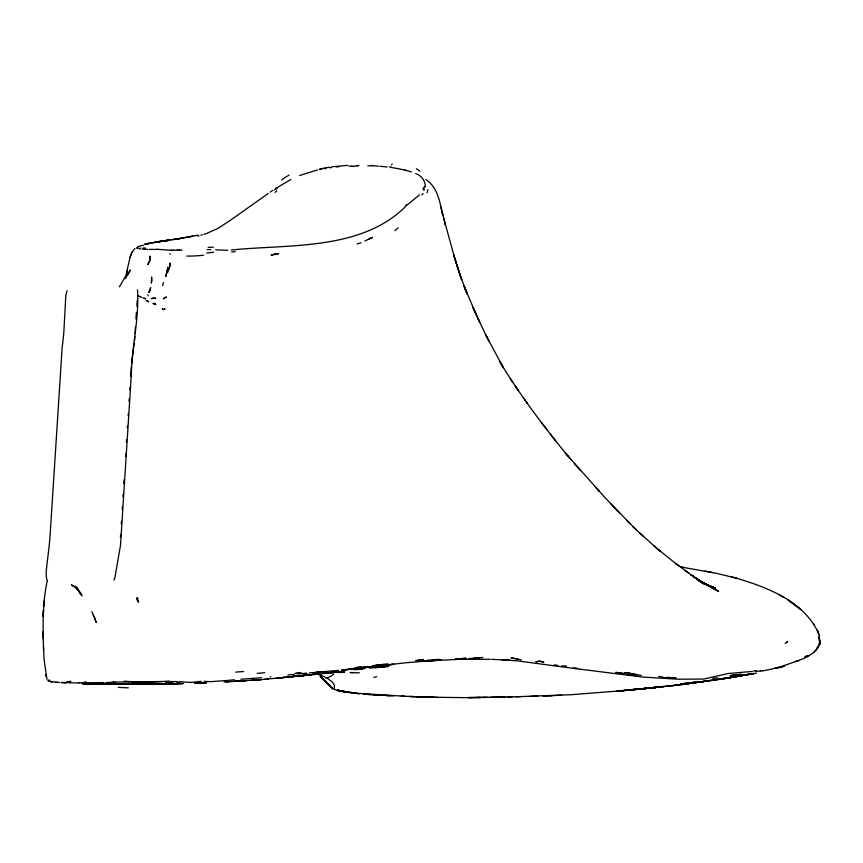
<?xml version="1.0" encoding="UTF-8"?>
<svg xmlns="http://www.w3.org/2000/svg" width="863" height="863" viewBox="0 0 863 863"><rect width="100%" height="100%" fill="white"/><g stroke="black" fill="none" stroke-linecap="round" stroke-linejoin="round"><path stroke-width="1.29" d="M43.614 650.788C42.783 627.541 42.395 603.992 47.141 581.09M762.655 670.875C776.797 668.588 790.303 663.528 803.669 658.555C810.551 655.211 820.842 649.354 819.419 640.411M819.375 638.685L819.332 637.822M819.688 643.949L819.828 641.845L819.58 644.467M425.276 187.034C425.47 180.928 421.457 175.48 415.653 173.592M121.305 523.981L121.456 521.317M130.755 376.344L131.327 366.991M135.459 326.786L135.081 333.247M147.875 294.822L148.08 295.847M819.667 644.176L819.721 643.291M122.179 509.213L122.352 506.527M122.988 496.7L123.15 494.186M123.819 483.614L124.056 479.828M125.556 456.398L125.707 454.024M128.134 415.718L128.263 413.701M120.432 537.325L120.626 534.402M135.912 319.062L136.376 312.417M129.051 401.381L129.234 398.706M819.483 639.688L819.677 643.194M127.314 427.962L127.487 425.567M129.871 389.828L130.043 387.455M136.85 306.279L137.163 301.122A8.123 7.238 -68 0 0 137.131 300.648M134.855 336.451L134.423 340.863M817.293 648.48L817.703 646.754M43.754 606.473L44.326 599.893M131.608 363.539L134.056 343.474M169.288 268.512L170.281 263.01L169.321 268.501L167.584 272.579M459.159 658.739L455.621 659.095M126.44 272.848L130.065 257.411L131.953 252.363L134.973 248.415M126.009 275.524L127.055 271.176L126.591 272.956M543.636 662.288L540.152 661.144L535.804 661.759L539.99 661.231L543.679 662.137M149.666 291.219L150.669 287.67L148.911 292.568L150.108 289.601M740.853 674.402L730.022 675.61L737.509 674.478M795.211 661.662L797.013 661.058M162.654 285.437L163.506 282.568M126.3 274.477L127.487 271.198M130.065 257.411L131.068 254.65M125.545 276.333L119.385 286.85M438.005 660.292L434.596 660.368L441.446 660.076L430.864 660.756L458.275 659.386L490.141 659.235M132.309 251.748L132.115 252.19M807.175 656.786L808.426 655.977M128.004 274.369L130.227 270.097L125.469 278.566M67.131 290.734L65.847 294.919L63.819 332.492A324.024 288.555 -68 0 1 62.158 347.314L50.248 532.946A252.988 225.265 -68 0 1 48.975 547.498L46.246 570.637A46.106 41.057 -68 0 0 46.419 577.649L47.217 580.605M113.84 580.109L114.013 579.828A14.649 13.042 -68 0 0 114.79 578.178L120.518 545.243L131.262 375.826A259.806 231.349 -68 0 1 132.104 360.303A231.629 206.257 -68 0 1 133.182 349.968C135.437 330.173 138.781 309.655 137.487 289.882M816.948 648.081L819.17 644.931M817.574 647.272L818.221 646.387M424.423 189.429L423.798 190.335M786.7 642.73L787.8 641.317L785.147 643.377M405.675 206.473C360.756 250.885 289.256 244.056 231.306 250M815.179 650.67L815.966 649.871M407.002 205.081L419.494 194.865M813.399 652.59L814.197 651.813M394.887 230.669L398.21 227.886M432.223 659.936L439.105 659.235M270.238 192.104L272.773 190.324M268.145 193.539L230.971 219.871A45.2 2.438 -28.2 0 0 229.687 220.734L217.843 228.447L206.753 233.409M275.545 188.544L290.745 179.526M372.223 237.401L364.855 241.004M368.577 239.375L372.255 237.53M137.249 248.005A10.334 0.82 -22.7 0 1 136.818 248.005L137.756 246.71L141.025 245.664M777.671 667.886L780.152 667.379M299.612 175.534L315.416 170.54M70.917 681.166L66.419 682.396L68.652 682.137M82.708 683.129L85.804 682.007L82.514 683.151M203.851 234.337L205.89 233.668M152.535 298.35L151.338 298.641L153.754 297.983M141.435 245.545L143.614 245.437M198.954 235.75L197.94 236.041M796.991 661.112L798.685 660.616M357.099 243.895L361.079 242.773M202.255 234.822L200.852 235.189M144.628 244.348L148.792 243.388L145.966 244.002M372.341 666.409L376.656 665.341M733.615 675.308L737.293 674.78M316.074 170.378L317.778 169.989M145.642 244.089L149.579 243.29L146.645 243.798L147.702 243.603M144.606 244.251L168.522 240.238L154.757 242.352L160.745 241.284M145.933 300.831L146.969 300.615L148.63 301.867L146.98 300.561M319.871 169.536L321.554 169.191M319.644 168.997L329.342 167.131M775.082 668.372L777.768 667.843M740.551 675.707L743.906 675.049L736.97 676.376M155.103 242.169L150.637 242.988M179.45 238.609L182.891 237.994L176.796 239.062L197.886 235.211M747.682 674.596L753.356 673.539L726.29 678.253L735.848 676.7M721.91 678.998L751.101 673.96L732.46 677.185M742.04 675.546L748.426 674.424M735.265 676.721L753.992 673.507L698.868 682.223L723.41 678.76M749.818 674.197L718.35 679.559M189.526 236.786L192.751 236.214L183.344 237.875M469.062 658.523L475.761 658.318L468.663 658.987L472.029 658.879M730.551 677.552L737.843 676.29M324.057 168.738L325.977 168.425M171.618 239.709L177.347 238.965L161.543 241.23L164.855 240.712M726.29 678.253L733.798 677.002M751.63 673.917L756.614 673.086M723.27 678.782L726.171 678.296M179.536 238.576L174.477 239.331M717.358 679.71L686.02 683.852M722.655 678.825L729.548 677.725M724.693 678.491L731.328 677.433M356.904 667.261L361.155 666.592M158.134 241.759L169.579 240.324L163.7 240.885L167.325 240.518M295.211 673.367L301.004 672.514M384.251 664.413L372.794 665.761L387.972 663.798M626.894 690.238L621.77 690.724L669.71 685.977L708.491 680.799L701.058 681.824M671.986 685.697L703.216 681.522M679.267 684.844L676.786 685.125L695.071 682.644M375.135 666.516L379.267 665.923M164.445 240.745L169.59 240.022L166.656 240.421M685.61 683.992L690.066 683.367M462.536 658.534L458.868 659.052L465.891 658.48M689.969 683.377L699.364 682.072L680.939 684.478M329.893 167.843L331.219 167.659M475.772 658.21L482.827 657.444M137.185 248.026L139.105 248.264M687.919 683.669L681.241 684.575L683.539 684.305M462.665 658.393L465.998 658.34L455.718 658.965M698.868 682.223L700.95 681.953L688.35 683.561M428.922 660.195L421.532 661.382L432.277 659.904M479.202 657.757L472.201 658.663L475.761 658.318M162.417 241.176L158.576 241.651L161.726 241.273M341.705 670.022L406.376 662.708L438.048 660.152M372.212 666.538L363.474 667.811L372.233 666.506L364.218 667.39M378.63 667.11L385.071 666.355M380.292 666.926L388.501 665.966M423.862 661.49L430.713 660.821L427.379 661.036M639.375 689.041L674.607 685.395M712.87 678.394L717.487 677.865M336.667 166.969L338.965 166.721M318.016 672.148L338.404 670.389M329.504 672.87L337.271 672.007M287.886 675.017L294.229 674.327M326.926 673.205L314.24 674.445L319.472 673.949M667.013 686.268L669.71 685.977M317.357 672.223L309.224 672.935M169.482 681.08L143.463 682.644L124.218 681.166M227.368 680.443L223.539 680.778A33.193 32.47 -2.4 0 1 221.424 680.885L212.568 681.5A18.921 17.789 -18 0 1 210.723 681.662L204.164 681.349M264.736 679.31L311.252 674.758L298.717 675.934L307.767 675.093M657.11 687.272L649.774 688.048L662.288 686.808L642.892 688.717M228.134 680.357L234.305 679.774M282.967 677.638L302.514 675.589M651.285 687.908L643.755 688.631L655.826 687.455L640.896 688.911M330.766 672.245L334.164 671.899M289.267 676.732L305.114 675.351L293.571 676.495M652.363 687.779L647.584 688.264L653.086 687.757M639.116 689.116L646.732 688.34L632.083 689.774L640.184 688.998M288.08 676.862L295.265 676.139M291.316 676.754L286.387 677.25L295.534 676.333M331.511 166.85L347.552 165.351M270.097 676.937L270.95 676.851M301.554 675.718L317.908 674.089L321.511 675.438L328.005 678.728L332.406 682.061L334.423 685.287L334.208 689.375L335.47 689.71M737.466 674.639L740.983 674.283M655.19 687.541L657.714 687.293M380.076 667.121L383.409 666.797L369.299 668.113M354.1 669.72L362.341 668.933L358.911 669.257M619.3 690.961L571.015 694.715L515.513 696.775M631.576 689.796L616.732 691.198L624.963 690.443M308.587 674.974L317.908 674.089L316.926 673.701M298.134 673.938L306.516 673.162M633.302 689.591L646.797 688.35M359.849 668.987L364.801 668.555M621.77 690.724L630.044 689.99M112.826 682.202L105.912 682.655M385.092 666.808L376.7 667.498L388.63 666.516M374.574 667.671L383.56 666.926M261.467 677.703L240.896 679.246M634.37 689.418L629.354 689.839L642.05 688.771L638.588 689.062M356.646 669.602L362.277 669.159L358.814 669.418M268.199 679.041L251.316 680.314M253.334 680.163L261.575 679.537L236.613 681.263M441.349 660.119L437.692 660.357L441.306 660.173M230.399 681.587L246.128 680.68L234.973 681.349M760.368 671.123L755.147 671.317M227.692 250.27L215.642 249.86M201.133 681.339L191.618 682.374A22.967 19.935 -21.8 0 1 189.817 682.299M225.998 681.856L230.993 681.554M239.569 681.09L243.129 680.885M752.601 671.425L728.437 673.485L703.69 679.041L678.199 679.213L643 677.077L581.932 669.408M207.142 249.709L210.691 249.59M233.765 681.403L238.512 681.155M224.132 681.932L228.986 681.684M204.143 682.644L195.027 683.086M82.136 682.86L103.528 682.557M197.508 682.957L202.244 682.741M561.673 695.222L549.828 695.761M115.437 682.04L129.828 681.953M177.411 250.108L173.344 250.302M68.975 682.913L70.539 682.849M206.678 682.73L197.379 683.118L204.434 682.827M204.013 682.86L194.693 683.194L206.473 682.762M627.207 675.006L632.503 674.801L636.473 675.632M544.844 695.934L552.147 695.664M152.859 249.353L149.288 249.45M530.216 696.387L537.886 696.139M543.097 695.977L547.768 695.826M348.781 166.128L352.341 166.041M183.28 683.474L167.487 683.928M181.424 683.572L172.427 683.82M157.454 684.089L155.157 684.154L162.578 683.971L160.345 684.025M182.729 683.593L140.162 684.305M507.487 696.959L512.514 696.84M520.465 696.646L466.462 697.66L430.249 697.228L437.768 697.412M490.659 697.315L505.211 697.013M135.189 684.294L164.757 683.917M367.832 165.804L371.629 165.782M169.698 683.83L145.081 684.197L150.421 684.154M483.107 697.433L487.929 697.369M161.661 681.543L132.816 681.91M138.317 684.057L143.614 683.981L117.843 684.294L124.66 684.273M478.113 697.509L480.486 697.487L468.318 697.595L485.384 697.412M157.142 249.267L171.295 250.313M128.404 684.219L133.582 684.176M354.283 166.02L357.638 165.998M79.008 682.957L71.111 682.816M140.259 684.197L125.124 684.057L144.272 684.079M128.091 684.251L135.372 684.208M63.884 682.59L66.904 682.579L61.219 682.557L67.044 682.655M130.022 684.24L116.861 684.262M629.03 672.773L624.542 672.784L629.084 672.913L633.075 674.111M118.501 684.262L98.695 684.251L123.172 684.24M112.913 684.316L103.636 684.305M110.033 684.327L143.657 684.208L83.463 683.755L88.274 684.025M142.222 249.191L147.864 249.407M87.692 683.949L113.992 684.283M146.462 684.186L137.239 684.165M106.861 684.294L93.592 684.176M94.294 684.143L108.965 684.273M101.877 684.23L107.012 684.273M170.777 681.511L177.206 681.608M100.227 684.283L92.406 684.111L97.314 684.197M82.136 683.906L95.157 684.208L89.105 684.089M179.245 250.087L182.125 250.173M59.623 682.471L55.642 682.353M57.799 682.417L50.173 681.306M335.75 672.018L344.208 672.223L333.28 671.953M84.833 683.938L89.676 684.068L83.409 683.852M84.995 683.971L90.809 684.143M409.429 696.452L428.717 697.164L416.246 696.711M359.353 672.838L350.108 672.536L353.226 672.644M423.776 696.98L421.101 696.905L428.717 697.164M491.619 659.278L517.282 660.853L573.064 668.318M333.862 672.083L342.525 672.385L332.212 671.986M189.795 682.396L179.342 681.684M401.295 696.107L418.792 696.808M351.813 692.957L404.65 696.247M373.269 165.825L378.415 166.138M561.889 665.869L566.56 666.063M391.295 695.707L372.525 694.737M393.873 695.826L386.419 695.502L388.868 695.621M410.961 696.506L414.003 696.635M333.053 672.126L341.144 672.493L330.853 672.007M106.581 683.399L108.112 683.474M331.09 672.007L335.804 672.255M50.68 681.748L52.363 681.835L49.159 681.339M662.59 677.606L666.905 677.865M363.204 694.111L380.011 695.19M367.789 694.424L370.777 694.639M379.968 166.257L387.217 166.969M573.345 667.93L577.498 668.34M580.421 669.235L574.909 668.566M348.62 692.353L336.333 690.217L359.213 693.776L338.361 690.551L343.323 691.597M348.512 692.331L339.04 690.875M347.649 692.353L353.215 693.086M343.83 691.241L337.573 690.163L339.439 690.519M658.652 676.43L663.021 677.056M391.381 167.53L393.787 167.907M683.669 567.423L680.659 566.959L715.826 573.161L736.624 578.253L731.641 576.862M343.463 691.63L346.397 692.094L337.196 690.454M641.198 675.405L633.097 673.96L637.013 674.823M394.574 168.037L398.253 168.717M554.262 664.855L557.843 665.513M713.345 572.676L705.114 571.123M398.868 168.835L402.363 169.558M402.805 169.644L404.909 170.108M154.434 304.24L155.912 304.563L152.891 303.625M517.929 659.019L511.101 657.908L521.198 659.839M406.139 170.41L411.381 171.92M153.938 303.215L155.416 303.593M735.2 577.843C767.045 587.153 803.766 601.036 818.599 633.226M142.017 297.498L140.55 296.883M143.625 298.145L145.836 298.749L143.722 298.188M702.396 583.097L708.523 585.319L702.601 583.086M701.576 582.708L714.758 587.897L708.156 585.265L711.328 586.538M709.742 585.869L715.535 588.307L703.216 583.183L710.357 586.247L706.765 584.683M138.77 296.192L139.774 296.635L138.77 296.171M702.439 582.719L708.34 585.351L702.45 582.741M703.604 583.215L706.107 584.402L699.904 581.414L708.685 585.826L697.261 579.904M698.167 580.389L701.77 582.245M699.17 580.896L718.555 591.371L695.103 577.703L702.806 582.687L696.15 578.35M705.276 584.046L708.059 585.567M712.051 587.779L714.122 588.954M779.149 594.769L784.003 597.595M73.7 586.268L71.435 584.877L78.155 589.548L75.049 585.988M789.839 601.252L788.199 600.206L800.918 609.72M697.326 579.105L690.627 574.564L700.033 580.918M678.965 565.923L675.481 563.356L694.284 577.088L690.832 574.575M685.233 570.605L688.437 572.903L687.487 572.212M425.847 179.504C437.897 187.325 439.742 202.255 442.805 214.995L440.885 207.293M676.085 563.787L656.959 548.501L639.828 533.129L643.593 536.57M793.884 604.068L799.462 608.501M332.848 688.868L320.141 676.009L333.086 688.987M331.543 687.703L332.622 688.609M656.959 548.501L660.508 551.5L653.798 545.718M636.538 530.001L632.903 526.549L640.324 533.561M328.566 684.963L329.655 686.02L324.434 680.583M76.699 588.156L75.62 587.099L77.346 588.782M633.55 527.142L604.844 497.476L565.416 453.075L571.058 459.72M320.346 676.419L328.393 684.693L322.136 678.221M626.603 520.27L630.044 523.744M326.484 682.773L330.151 686.484L322.374 678.383M619.925 513.474L610.885 503.938M324.337 680.583L326.365 682.687M595.416 487.131L599.181 491.327L598.62 490.691M580.432 470.605L574.424 463.647M568.016 456.203C543.539 426.214 520.076 395.232 500.022 362.082L503.302 367.638L485.837 335.049L488.674 340.907M555.74 441.09L550.378 434.175M547.099 429.893L541.446 422.46M47.012 679.418L44.121 659.893L43.463 646.516M524.273 399.008L527.39 403.431L526.861 402.665M76.214 587.552L81.996 595.858L79.105 591.295L81.036 594.424L79.741 592.201L80.388 593.431L80.108 592.859M515.653 386.689L518.329 390.572L515.287 386.139M510.249 378.501L512.773 382.341M813.615 623.636L814.262 624.78M817.844 631.576L817.218 630.292L819.019 634.715M478.264 319.03L486.818 337.077M479.612 321.985L472.956 307.368L479.159 321.004M475.923 313.938L464.035 285.977L467.228 294.175L459.99 274.995L453.517 254.38L461.64 279.709L454.833 258.814L442.007 211.834M79.623 591.824L79.245 590.982M93.118 614.801L91.899 611.63M818.556 637.067L819.084 638.976M817.585 631.047L818.415 633.075M463.711 285.362L466.689 292.708L465.578 289.957M443.873 218.824L445.491 225.243L444.974 223.161M819.85 641.781L819.472 639.623L819.623 640.475M819.052 634.877L819.386 636.883M819.354 638.544L819.688 640.475M43.204 638.825L43.15 631.845M126.397 442.352A400.044 356.236 -68 0 1 126.527 439.785M153.776 249.429A15.577 0.787 0.3 0 1 157.67 249.364M173.323 250.043A21.683 13.161 -0.4 0 1 171.316 250.043M177.422 249.957A27.627 19.471 -11.2 0 1 179.277 249.946M203.603 255.189A63.991 22.848 8.2 0 1 186.775 256.074M213.744 252.158A56.483 10.022 4 0 1 206.667 253.053M169.579 253.949A71.866 0.658 -2.9 0 1 170.41 253.916M208.188 247.422A35.75 15.2 24 0 1 213.334 247.25M235.232 251.662A197.347 47.238 14.4 0 1 231.716 252.028M405.308 206.289A124.261 52.805 22.5 0 1 406.549 204.855M423.097 193.528A151.672 45.922 -5 0 1 421.802 194.909M427.821 189.666A99.925 26.818 -10.5 0 1 427.066 192.676M423.895 188.533A57.95 17.001 -1.8 0 1 423.194 189.364M424.488 186.893A43.991 13.625 5.9 0 1 423.086 188.199M416.408 168.738A96.192 42.535 -24.9 0 1 419.785 171.219M405.017 170.108A29.008 3.668 5.5 0 1 406.257 170.399M389.278 166.85A156.85 129.137 49.9 0 1 391.371 167.131M371.565 165.577A66.634 49.288 35.4 0 1 373.215 165.61M392.244 164.067A45.545 4.121 -3.6 0 1 391.338 164.779M359.008 165.534A47.594 8.403 1.9 0 1 357.12 165.556M352.136 166.451A31.23 4.272 -1.5 0 1 353.916 166.43M281.651 179.914A67.476 17.994 -9.8 0 1 286.548 176.57M287.422 176.063A67.476 17.994 -9.8 0 1 289.137 175.113M274.456 189.882A53.301 8.112 -22.4 0 1 277.303 188.123M276.861 190.863A113.064 24.52 -16.5 0 1 275.103 192.33M139.536 249.148A30.734 3.884 -11.7 0 1 141.047 247.951M145.502 247.972A19.957 2.837 -12.2 0 1 143.161 248.091M131.219 681.964A162.309 1.251 -0.5 0 1 134.186 681.921M165.448 682.514A45.966 3.894 1.3 0 1 172.859 682.514M176.98 682.363A85.103 48.544 -6.9 0 1 179.094 682.417M235.675 672.115A145.718 43.42 -6.1 0 1 243.636 671.533M264.79 672.719A145.685 31.392 -1.8 0 1 257.174 673.334M333.787 673.852A90.486 14.779 -2.9 0 1 326.236 678.35M295.459 673.593A94.175 19.461 -13.8 0 1 299.418 673.226M304.855 674.316A160.421 40.885 -16.8 0 1 307.541 674.068M344.52 671.684A155.782 52.427 17.4 0 1 341.263 672.126M574.089 668.275A67.767 5.34 1 0 1 575.891 668.545M579.774 669.375A44.423 6.85 -4.8 0 1 581.284 669.537M753.884 670.713A210.594 38.867 -23.9 0 1 756.376 670.648M762.622 670.713A206.861 84.757 76.4 0 1 760.314 670.864M376.753 676.689A655.977 9.601 -17.4 0 1 373.83 677.487M312.654 673.69A135.739 14.919 1 0 1 313.096 673.809M114.067 681.943A77.659 0.626 1.9 0 1 113.441 681.921M118.253 687.38A170.27 2.945 3.3 0 1 128.339 687.854M81.532 682.816A124.509 39.115 -28.1 0 1 79.105 682.881M105.599 683.377A42.352 27.562 -44.5 0 1 103.215 683.194M112.762 682.46A96.699 66.429 -45.4 0 1 115.362 682.277M150.043 256.268L149.989 260.141L147.929 264.542L149.979 260.195L150.043 256.268M43.323 614.273L43.247 616.614L43.495 610.217L43.323 614.273M137.551 597.649L137.4 600.13L138.576 602.223L137.141 597.725L137.368 600.173L137.551 597.649M151.759 280.324L151.359 283.107L151.608 277.001L151.759 280.324M167.972 267.325L165.879 276.257L167.972 267.325M49.256 680.12L48.112 680.734L49.256 680.12M807.153 655.556L804.812 657.218L807.153 655.556M164.768 297.595L163.549 298.846L166.408 297.001L164.768 297.595M164.909 308.976L163.711 309.601L162.32 309.019L163.711 309.601L164.909 308.976M784.499 666.031L779.925 667.53L784.499 666.031M274.736 254.056L271.068 255.265L278.663 253.646L274.736 254.056M422.999 659.537L416.031 660.616L422.999 659.537M356.225 668.038L351.327 668.933L364.574 667.121L356.225 668.081M390.4 664.553L386.559 665.103L393.69 664.294L390.4 664.553M350.917 669.17L342.126 670.173L350.917 669.17M696.301 681.997L680.853 683.917L696.301 681.997M663.615 686.495L634.693 689.559L663.615 686.495M334.1 672.363L326.462 673.226L334.1 672.363M284.65 677.379L276.527 678.21L284.65 677.379M325.944 671.727L315.793 672.471L325.944 671.727M372.018 666.635L368.264 666.98L372.018 666.635M506.225 659.548L502.212 659.72L509.731 659.731L506.225 659.548M155.631 298.242L154.046 298.296L155.631 298.242M118.263 684.186L116.084 684.208L122.87 684.165L118.263 684.186M433.323 697.304L425.578 697.077L433.323 697.304M671.748 677.703L667.228 677.412L676.063 677.984L671.748 677.703M620.044 672.946L615.794 672.385L624.111 673.615L620.044 672.946M138.112 296.419L137.497 296.214L138.069 296.441M78.404 590.626L77.206 588.857L78.404 590.626M76.775 588.037L78.177 590.227L76.775 588.037M94.865 618.523L93.301 614.963L96.181 622.439L94.865 618.523M46.203 676.376L45.836 674.866L46.203 676.376M819.634 644.337L819.408 643.453L819.634 644.337"/></g></svg>
